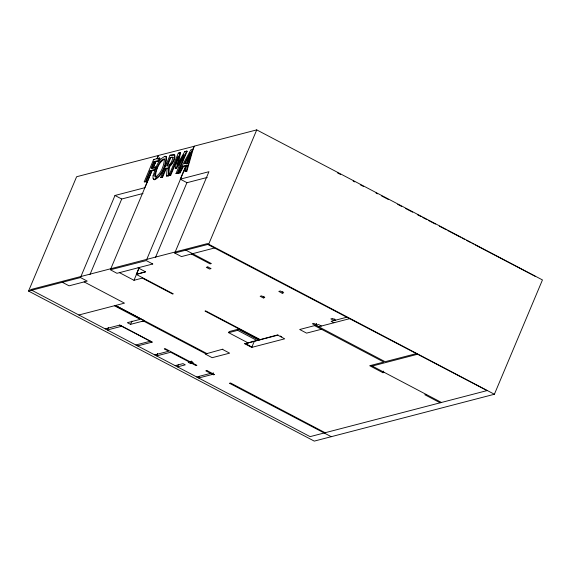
<?xml version="1.0" encoding="UTF-8"?>
<svg xmlns="http://www.w3.org/2000/svg" width="571" height="571" viewBox="0 0 571 571"><rect width="100%" height="100%" fill="white"/><g stroke="black" fill="none" stroke-linecap="round" stroke-linejoin="round"><path stroke-width="0.86" d="M170.03 155.269L174.783 154.948C175.768 159.395 172.278 163.977 169.337 167.075L168.716 175.868L168.188 175.59L168.802 166.796C171.743 163.699 175.24 159.116 174.248 154.67L170.03 155.269L160.665 177.545L162.492 177.488L166.211 168.638L167.688 168.252L165.683 168.352L161.957 177.21L160.665 177.545M168.716 175.868L166.511 176.025L167.153 167.974M180.079 152.657L177.296 164.427L184.854 151.415L187.174 151.229L177.809 173.505L175.989 173.563L184.055 154.37L176.039 168.088L175.254 168.288L178.231 155.883L170.165 175.076L168.959 175.39L178.323 153.114L180.079 152.657L180.614 152.935L178.024 163.863M184.983 171.221L186.346 170.865L192.434 149.445L192.962 149.723L186.874 171.15L184.983 171.221L186.717 165.226L187.245 165.504L183.534 166.475L183.005 166.197L179.508 172.649L178.202 172.984L190.842 149.859L192.434 149.445M191.442 152.607L194.147 146.169L256.736 129.888L542.45 279.926L494.393 394.254L314.264 441.112L28.55 291.074L76.607 176.746L158.353 155.483L157.004 158.702L158.438 155.448L194.318 146.255L192.627 150.28M28.55 291.074L80.482 277.563L114.985 195.475L144.806 187.716L151.922 170.793M89.975 274.537L121.716 199.015L143.014 193.476M144.249 181.821L153.606 159.545L159.423 158.031L159.951 158.31L158.845 160.943L154.327 162.121L153.792 161.843L151.151 168.124L155.483 166.996L156.019 167.274L154.912 169.908L150.58 171.036L150.045 170.758L145.541 181.485L144.249 181.821L146.069 181.764L150.58 171.036M151.686 168.402L154.327 162.121M152.935 168.374L155.983 161.122M110.724 268.962L152.257 170.151M152.949 168.516L156.04 161.165M150.045 170.758L154.377 169.63L155.483 166.996M153.792 161.843L158.317 160.665L159.423 158.031M170.251 157.482L166.718 165.89C170.501 165.269 172.406 160.915 172.756 157.503L172.363 157.082L170.251 157.482L172.899 157.36L173.284 157.789M167.246 166.168L170.786 157.76M168.959 175.39L170.693 175.354L178.43 156.961M108.39 327.533L107.355 329.981L121.659 326.262L119.539 325.149L152.022 342.172L150.252 341.237L135.869 344.984M175.989 173.563L177.281 173.227L186.646 150.951M139.031 267.828L136.283 274.408L145.576 271.817L138.025 267.82M119.46 272.652L133.985 280.29L139.131 268.042M207.237 177.431L187.017 182.699L180.286 179.158L186.032 165.476M186.71 163.87L189.415 157.432M146.604 259.762L186.196 165.561M187.217 163.149L188.566 159.93M155.505 257.421L186.931 182.649M114.421 305.749L140.252 319.332L127.383 322.679L130.566 324.357L131.944 321.095M214.518 247.985L181.471 256.586L174.74 253.046L208.936 171.7L180.286 179.158M157.66 353.456L156.632 355.904L170.672 352.25L189.272 362.035L188.209 362.307L190.336 363.427L191.399 363.149L196.003 365.576L196.902 365.34L192.299 362.92L193.198 362.685L191.071 361.564L190.172 361.8L165.197 348.66L164.298 348.895L168.731 351.222L154.684 354.876M256.736 129.888L208.679 244.217L174.74 253.046M178.509 364.419L177.474 366.868L185.268 364.84L182.97 363.627L175.176 365.654M190.336 363.427L191.364 360.979M191.399 363.149L192.084 361.522M199.336 376.375L198.651 378.009L212.598 374.376L213.283 372.742M228.685 332.693L229.157 331.565L238.143 329.231L257.628 339.481L257.157 340.601L237.672 330.352L228.685 332.693L248.164 342.943M222.711 349.509L229.621 353.149L212.162 357.689L205.253 354.056L222.876 349.138M237.672 330.352L238.143 329.231M263.331 297.941L264.801 297.562L261.618 295.885L260.148 296.263L263.331 297.941L264.023 296.299M251.732 347.396L284.693 338.817L277.806 335.191L244.823 343.763L251.732 347.396L254.302 341.294M282.167 293.173L283.716 292.773L280.354 291.003L278.798 291.403L282.167 293.173L282.852 291.538M277.963 334.82L244.823 343.763M316.163 323.757L315.478 325.391L312.358 323.75L313.8 323.379L316.912 325.02M316.57 323.65L315.884 325.284L385.118 361.707L416.366 353.613M334.727 318.925L334.035 320.567L330.845 318.889L332.529 318.454L335.712 320.131M314.571 325.627L383.833 362.057L369.701 365.733L382.977 372.72L383.662 371.093M178.202 172.984L180.036 172.927L183.534 166.475M184.954 163.848L190.443 153.742M175.254 168.288L176.567 168.366L183.698 156.168M169.48 165.383L170.03 164.933M157.068 176.903L155.398 176.953C155.705 170.65 158.688 162.1 164.555 159.109M145.576 271.817L136.269 274.401L173.249 293.844L172.592 294.015L142.357 278.113L133.985 280.29M130.566 324.357L144.456 320.716L115.485 305.471L206.988 353.606M157.46 158.959L159.951 158.31M179.437 153.242L180.614 152.935M185.982 151.536L187.174 151.229M154.57 167.653L156.019 167.274M185.703 163.656L187.202 163.27M183.005 166.197L186.717 165.226M166.511 176.025L168.188 175.59M78.869 314.999L124.471 303.137L84.123 281.91M105.235 328.867L119.86 325.063L152.264 342.108L137.64 345.912M141.522 321.48L144.456 320.716M346.84 317.233L331.13 321.323L333.892 322.772M318.639 326.74L349.609 318.682M321.466 329.253L306.577 333.129L299.689 329.503L318.625 324.571L321.387 326.027M196.702 376.981L210.649 373.355M372.242 366.047L417.587 354.248M382.977 372.72L384.276 372.378M426.08 394.368L424.781 394.711L440.162 402.798M153.899 179.551C161.714 176.011 166.111 164.798 165.961 156.625M165.04 156.575L165.904 156.525M331.244 436.694L229.506 383.262L230.57 382.991L325.12 432.725M337.404 172.82L340.552 174.469M353.156 181.057L354.734 181.885M360.244 184.768L363.392 186.417M375.996 193.012L377.574 193.84M381.514 195.896L388.601 199.607M397.673 204.354L401.599 206.409M405.524 208.465L412.59 212.162M417.308 214.632L421.234 216.687M422.804 217.508L426.73 219.564M428.3 220.385L435.366 224.082M439.299 226.137L446.365 229.835M447.935 230.655L460.497 237.229M462.075 238.057L464.43 239.285M466.436 240.341L470.383 242.404M471.96 243.232L473.537 244.053M475.115 244.88L535.113 276.271M207.758 244.452L487.049 390.6L310.103 436.637L30.584 289.597L207.473 243.581L494.393 394.254M184.854 151.415L185.382 151.693M178.323 153.114L178.851 153.392M186.346 170.865L186.874 171.15M176.039 168.088L176.567 168.366M158.317 160.665L158.845 160.943M168.802 166.796L169.337 167.075M179.508 172.649L180.036 172.927M153.606 159.545L154.141 159.823M177.281 173.227L177.809 173.505M165.683 168.352L166.211 168.638M170.165 175.076L170.693 175.354M154.377 169.63L154.912 169.908M161.957 177.21L162.492 177.488M145.541 181.485L146.069 181.764M114.985 195.475L121.716 199.015M185.853 250.155L211.363 263.566L210.135 263.888L191.364 254.009M371 365.397L441.462 402.462M280.261 336.026L281.788 336.833M260.426 339.709L205.66 310.895L205.003 311.067L259.769 339.873M244.98 343.385L251.89 347.018M80.482 277.563L87.213 281.103L69.07 285.828L62.339 282.288M143.4 320.988L205.924 353.877M153.499 178.716L153.835 179.472M153.099 175.754L152.971 178.438L154.434 179.829C162.243 176.289 166.639 165.076 166.496 156.904L165.369 156.247C157.817 158.974 155.54 168.845 153.099 175.754M252.939 341.272L253.324 341.444L252.953 341.265M154.855 173.969L154.67 176.075L155.255 176.96C161.115 173.934 164.098 165.412 164.419 159.109L164.027 158.824C158.388 161.129 156.889 168.738 154.855 173.969M190.336 152.678L187.416 162.792L184.426 163.57L190.336 152.678M152.743 263.995L116.941 273.302L110.381 269.776L146.255 260.583L152.743 263.995M207.865 266.935L206.309 267.342L209.5 269.02L211.056 268.613L207.865 266.935M206.866 370.529L205.81 370.807L213.426 374.812L214.489 374.54L206.866 370.529"/></g></svg>
